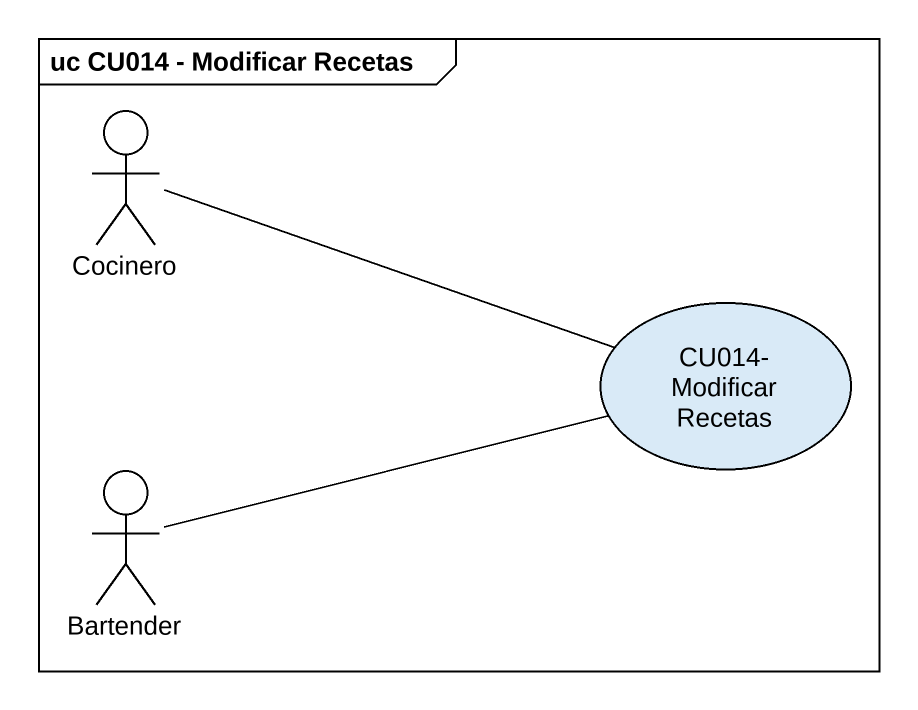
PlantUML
@startuml
mainframe uc CU014 - Modificar Recetas
actor Cocinero
usecase "CU014- Modificar Recetas" as CU014_Modificar_Recetas
actor Bartender
Cocinero -right- CU014_Modificar_Recetas
Bartender -right- CU014_Modificar_Recetas
@enduml
